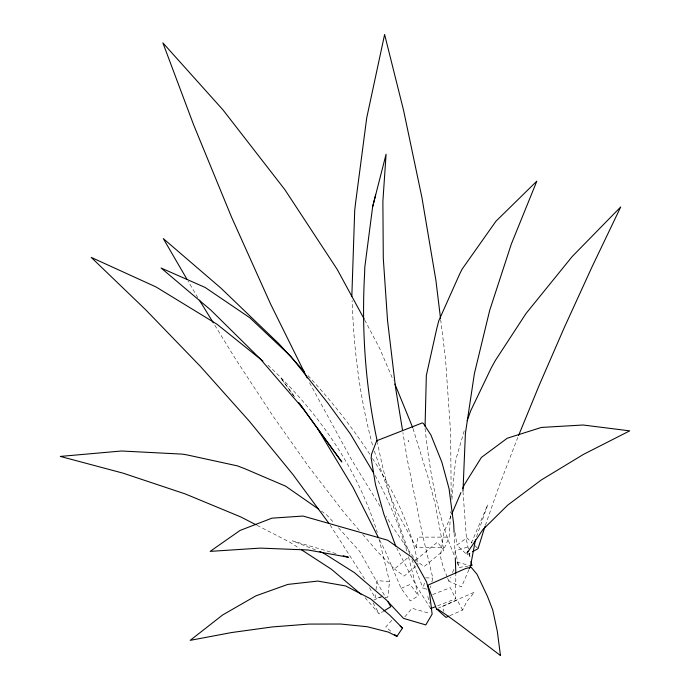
<?xml version="1.0" encoding="UTF-8"?>
<svg xmlns="http://www.w3.org/2000/svg" width="690" height="690" viewBox="0 0 690 690"><rect width="100%" height="100%" fill="white"/><g stroke="black" fill="none" stroke-linecap="round" stroke-linejoin="round"><path stroke-width="0.52" stroke-dasharray="3.45 2.59" d="M437.632 605.82L455.659 598.773L455.814 574.399M425.031 428.412C429.922 472.27 437.279 516.724 455.193 557.434M374.334 451.131L389.031 492.979L397.63 513.075L416.337 547.498L444.645 547.498L449.138 537.122L450.673 511.661M451.907 499.413L454.356 470.934L456.116 458.609L464.793 428.913M381.423 597.505L375.084 597.851L375.541 593.788M376.007 589.734L377.042 580.601L389.531 581.653L387.771 597.161L385.65 597.281M416.337 547.498L417.657 537.122L449.138 537.122M426.972 589.191L423.074 588.354L424.514 582.61M430.388 587.863L430.871 585.905M431.854 581.998L432.837 578.099L422.806 536.027L407.376 459.937L402.908 432.587M485.32 525.478L499.086 486.053L517.776 437.46M476.523 536.716L487.804 504.606L470.339 545.436M450.924 516.016L443.825 532.602L440.393 556.563L443.075 566.619L447.301 577.289M468.941 569.595L461.524 586.931L448.836 581.17L450.466 577.357M452.502 572.596L454.538 567.836M449.88 615.661L462.567 610.064L466.94 601.292L474.539 592.098L438.443 608.037M404.832 616.826L412.085 608.269L430.129 613.557M391.825 620.284L385.788 626.96L392.136 632.376M362.724 534.379L377.43 551.577L394.447 569.026L408.247 557.373M415.57 566.43L404.159 576.064L394.447 569.026M415.544 560.194L437.477 542.185L443.825 550.404L424.109 566.593L415.544 560.194L392.903 527.315L386.236 516.396M465.638 553.449L456.97 545.083L466.82 537.803L472.064 542.866M408.532 556.873L418.416 595.755L410.283 600.921L401.106 588.346L385.417 551.457L379.802 540.374M365.062 597.678L379.198 613.867L382.769 611.668M467.078 554.838L471.658 552.259M373.911 600.041L382.433 596.005M401.106 588.346L410.171 584.447L418.416 595.755M432.699 594.539L450.311 587.656L455.659 598.773M467.596 547.084L455.115 550.896L459.066 567.447L468.018 566.102M425.713 577.815L432.837 578.099M456.978 562.117L469.614 565.481M336.03 553.63L292.586 540.908L316.615 550.327M257.111 525.349L289.843 542.211L299.684 548.61M321.333 511.083L326.568 514.792L333.546 522.339M267.936 365.191C317.357 410.835 357.291 467.915 377.309 532.49M475.065 545.755L477.308 547.929M307.956 375.627C330.924 400.183 351.9 426.774 370.263 454.908M338.462 527.746L359.619 551.301L385.822 597.79M359.223 530.291L344.12 512.67L309.327 467.527L273.137 416.294L235.609 359.102L214.452 324.654M330.139 525.021L364.95 579.393M293.768 395.68L280.727 377.792L294.457 396.767M197.797 297.666L188.111 281.227M430.62 608.563L415.966 585.301L396.793 548.334M372.479 458.531C393.714 490.728 411.214 526.125 418.019 564.368M380.121 506.382L351.314 459.264L309.068 381.855M375.144 475.531C388.668 499.879 399.562 526.108 407.428 552.819M373.04 602.784L379.198 613.867M369.512 587.699L375.084 597.851M364.7 319.988L379.802 348.674L393.231 380.13M462.567 610.064L457.177 599.998L442.264 606.579L443.955 611.495M447.681 578.263L448.836 581.17M457.134 562.445L459.066 567.447M409.92 554.424C396 518.173 384.796 480.689 377.49 442.54M411.852 559.418L423.074 588.354M413.008 428.55L428.99 480.438L435.485 505.391L443.825 550.404M378.957 538.718L389.531 581.653M372.497 445.016C359.809 397.845 353.737 349.407 352.133 300.642M469.062 553.225L470.278 558.339M427.8 596.453L429.447 603.517M468.407 548.99L466.613 540.736L463.05 492.384M469.304 553.121L470.425 558.279M455.15 532.775L456.97 545.083M440.677 319.582L445.499 358.809L450.63 432.992L451.191 497.128M454.132 533.465L455.262 556.908"/><path stroke-width="1.03" d="M455.823 573.338L455.314 557.977M351.831 296.355L354.712 210.355L355.591 202.782L366.726 117.861L384.615 34.5L403.581 110.383L421.875 197.314L435.882 280.174L440.548 318.521M425.075 426.299L426.334 375.489L436.684 328.897L438.762 320.798L459.825 273.68L462.067 269.212L495.92 221.257L536.837 181.142L511.299 244.131L489.727 310.241L474.409 373.488L465.414 433.303L462.973 491.323M402.563 430.465L395.594 387.927L387.538 320.54L383.286 258.207L382.881 201.325L386.089 154.206L372.643 206.758L364.794 267.211L364.622 273.24C361.457 329.579 365.381 386.305 377.292 441.488M372.643 206.758L375.653 194.753M484.966 526.487L478.058 548.654L472.572 551.75M475.462 539.727L470.589 565.74L469.355 568.629M467.182 420.719L470.752 410.697L491.151 368.132L495.317 360.542L526.108 313.389L572.157 256.585L620.724 206.948L592.184 266.547L564.187 327.802L539.261 385.115L518.587 435.485M451.76 514.059L460.946 492.582M462.611 488.684L464.284 484.777L481.43 457.401L507.262 438.219L541.452 427.429L583.145 425.006L629.72 430.862L583.447 454.4L541.34 479.938L507.719 505.115L482.871 529.618L467.009 553.207L467.846 551.267M396.888 636.439L402.468 628.064L389.798 615.23L370.608 598.834L345.578 585.931L317.857 581.084L287.834 584.413L255.869 595.858L222.68 614.937L190.19 640.355L231.668 632.532L272.576 626.9L309.017 624.079L340.644 624.027L367.209 626.727L388.496 632.144L396.888 636.439L394.507 634.403M383.657 611.124L390.79 606.734L387.815 601.361M448.905 616.092L445.982 617.386L436.494 608.891M430.62 608.563L435.632 606.605M470.528 567.327L465.534 568.56L428.093 585.094L428.542 587.414L436.477 608.916L438.21 609.451L445.8 614.557L459.161 624.2L500.448 655.5L497.318 631.35L492.738 609.977L487.476 596.393L477.032 574.287L471.184 567.309M470.002 565.8L471.995 565.498L471.011 561.41M343.266 555.752L348.441 557.27L308.102 549.999L260.406 548.11L210.157 551.379L240.068 530.438L271.989 518.156L303.022 516.051L387.651 540.201L411.757 557.201L416.872 564.48L426.567 581.929L429.654 594.107L432.13 614.143L425.808 624.907L403.512 618.378L386.365 599.964L354.324 572.562L322.998 552.828L319.617 551.508M256.163 524.857L241 517.034L185.265 493.936L123.079 473.168L60.28 456.418L121.543 451.001L182.522 454.141L187.499 455.003L237.438 465.879L244.821 468.717L285.651 486.183L318.711 509.229M301.47 549.775L331.398 569.241L360.956 594.211M262.924 361.12L216.996 324.222L156.035 286.962L91.218 257.387L145.892 309.983L200.298 366.295L249.435 421.314L292.948 474.53L328.88 523.313M400.166 626.097L402.468 628.064M304.342 371.669L279.027 343.905L220.826 288.032L163.306 238.593L187.033 279.372M299.451 403.667L341.835 461.981L303.704 409.299L259.914 358.524L210.829 310.086L161.115 268.031L205.137 287.454L249.771 317.728L290.818 356.385L327.836 403.046L350.348 433.906L373.523 472.805M298.736 402.486L303.704 409.299M199.41 300.185L213.339 322.842M317.969 429.258L352.952 487.278L378.362 537.527M364.191 319.047L337.125 269.264L284.832 189.612L222.999 109.917L162.875 42.866L193.623 124.83L231.599 217.255L270.558 303.98L307.179 378.025M500.241 655.026L500.448 655.5M394.904 384.054L412.689 427.533M395.758 546.083L383.856 514.162L375.446 484.371L371.186 458.281L371.462 454.434L376.731 440.729L422.392 422.875L423.462 423.539L430.888 434.933L441.893 462.266L449.052 488.675L453.727 524.547L454.08 532.395M408.351 440.789L408.54 441.315"/></g></svg>
